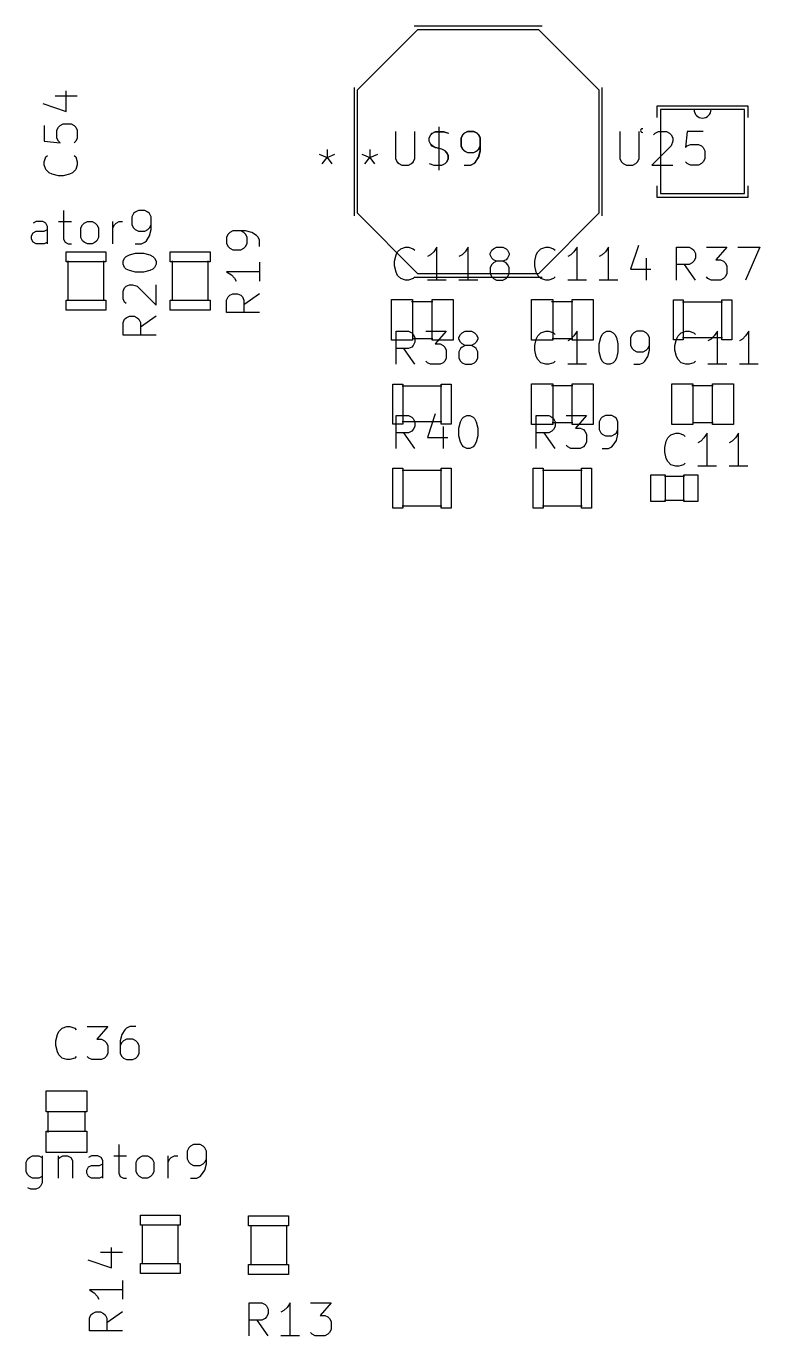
# Model space of a CAD drawing. Header units: millimetres. Extents: x 0 to 280, y 0 to 300.
# Drawn here: x 225.89 to 252.04, y 105.79 to 152.47 of the extents above; entities that cross this region are included whole.
import ezdxf

# ---------------------------------------------------------------- set-up
doc = ezdxf.new("R2010")
doc.units = ezdxf.units.MM
doc.layers.add('F.Fab', color=9, linetype='CONTINUOUS', true_color=0xafafaf)
doc.layers.add('F.Silkscreen', color=41, linetype='CONTINUOUS', true_color=0xf2eda1)

msp = doc.modelspace()

# ---------------------------------------------------------------- linework, layer by layer
at = {"layer": 'F.Fab', "linetype": 'CONTINUOUS'}
for p, q in [((239.841, 152.3434), (237.682, 150.1844)), ((244.159, 152.3434), (239.841, 152.3434)), ((246.318, 150.1844), (244.159, 152.3434)), ((237.682, 150.1844), (237.682, 145.8156)), ((246.318, 145.8156), (246.318, 150.1844)), ((248.5014, 149.4986), (248.5014, 146.5014)), ((249.6952, 149.4986), (248.5014, 149.4986)), ((250.3048, 149.4986), (249.6952, 149.4986)), ((251.4986, 149.4986), (250.3048, 149.4986)), ((251.4986, 146.5014), (251.4986, 149.4986)), ((239.055849, 148.713754), (239.055849, 147.743644)), ((239.057769, 148.708861), (239.057769, 147.742451)), ((239.73994, 147.742451), (239.73994, 148.708861)), ((239.740633, 147.743644), (239.740633, 148.713754)), ((240.251569, 148.48147), (240.308417, 148.595166)), ((240.251569, 148.367775), (240.251569, 148.48147)), ((240.254221, 148.485493), (240.311286, 148.599624)), ((240.254221, 148.371362), (240.254221, 148.485493)), ((240.308417, 148.595166), (240.365264, 148.652013)), ((240.311286, 148.599624), (240.368352, 148.656689)), ((240.365264, 148.652013), (240.478959, 148.708861)), ((240.368352, 148.656689), (240.482482, 148.713754)), ((240.478959, 148.708861), (240.763198, 148.708861)), ((240.482482, 148.713754), (240.767809, 148.713754)), ((240.592655, 148.879404), (240.592655, 147.344518)), ((240.596613, 148.88495), (240.596613, 147.344186)), ((240.763198, 148.708861), (240.93374, 148.652013)), ((240.767809, 148.713754), (240.939005, 148.656689)), ((241.445369, 148.595166), (241.388521, 148.48147)), ((241.388521, 148.48147), (241.388521, 148.197232)), ((241.452593, 148.599624), (241.395528, 148.485493)), ((241.395528, 148.485493), (241.395528, 148.200166)), ((241.502216, 148.652013), (241.445369, 148.595166)), ((241.509659, 148.656689), (241.452593, 148.599624)), ((241.615911, 148.708861), (241.502216, 148.652013)), ((241.623789, 148.713754), (241.509659, 148.656689)), ((241.843302, 148.708861), (241.615911, 148.708861)), ((241.852051, 148.713754), (241.623789, 148.713754)), ((241.956997, 148.652013), (241.843302, 148.708861)), ((241.966181, 148.656689), (241.852051, 148.713754)), ((242.013845, 148.595166), (241.956997, 148.652013)), ((242.023247, 148.599624), (241.966181, 148.656689)), ((242.070692, 148.48147), (242.013845, 148.595166)), ((242.080312, 148.485493), (242.023247, 148.599624)), ((242.070692, 148.026689), (242.070692, 148.48147)), ((242.080312, 148.02897), (242.080312, 148.485493)), ((247.055849, 148.713754), (247.055849, 147.743644)), ((247.740633, 147.743644), (247.740633, 148.713754)), ((248.254221, 148.599624), (248.311286, 148.656689)), ((248.311286, 148.656689), (248.425417, 148.713754)), ((248.425417, 148.713754), (248.710744, 148.713754)), ((248.710744, 148.713754), (248.824874, 148.656689)), ((248.824874, 148.656689), (248.88194, 148.599624)), ((248.88194, 148.599624), (248.939005, 148.485493)), ((248.939005, 148.485493), (248.939005, 148.371362)), ((249.452593, 148.713754), (249.395528, 148.143101)), ((250.023247, 148.713754), (249.452593, 148.713754)), ((238.136111, 148.073861), (238.136111, 147.789623)), ((238.136111, 148.073861), (238.136111, 147.789623)), ((240.308417, 148.25408), (240.251569, 148.367775)), ((240.311286, 148.257232), (240.254221, 148.371362)), ((240.365264, 148.197232), (240.308417, 148.25408)), ((240.368352, 148.200166), (240.311286, 148.257232)), ((240.478959, 148.140385), (240.365264, 148.197232)), ((240.482482, 148.143101), (240.368352, 148.200166)), ((240.70635, 148.083537), (240.478959, 148.140385)), ((240.710744, 148.086036), (240.482482, 148.143101)), ((240.820045, 148.026689), (240.70635, 148.083537)), ((240.824874, 148.02897), (240.710744, 148.086036)), ((240.876893, 147.969842), (240.820045, 148.026689)), ((240.88194, 147.971905), (240.824874, 148.02897)), ((241.388521, 148.197232), (241.445369, 148.083537)), ((241.395528, 148.200166), (241.452593, 148.086036)), ((241.445369, 148.083537), (241.502216, 148.026689)), ((241.452593, 148.086036), (241.509659, 148.02897)), ((241.502216, 148.026689), (241.615911, 147.969842)), ((241.509659, 148.02897), (241.623789, 147.971905)), ((241.843302, 147.969842), (241.956997, 148.026689)), ((241.852051, 147.971905), (241.966181, 148.02897)), ((241.956997, 148.026689), (242.013845, 148.083537)), ((241.966181, 148.02897), (242.023247, 148.086036)), ((242.013845, 148.083537), (242.070692, 148.197232)), ((242.013845, 147.799299), (242.070692, 148.026689)), ((242.023247, 148.086036), (242.080312, 148.200166)), ((242.023247, 147.800709), (242.080312, 148.02897)), ((248.88194, 148.200166), (248.197156, 147.515382)), ((248.939005, 148.371362), (248.88194, 148.200166)), ((249.395528, 148.143101), (249.452593, 148.200166)), ((249.452593, 148.200166), (249.566724, 148.257232)), ((249.566724, 148.257232), (249.852051, 148.257232)), ((249.852051, 148.257232), (249.966181, 148.200166)), ((249.966181, 148.200166), (250.023247, 148.143101)), ((250.023247, 148.143101), (250.080312, 148.02897)), ((250.080312, 148.02897), (250.080312, 147.743644)), ((237.851873, 147.903318), (238.136111, 147.789623)), ((237.851873, 147.903318), (238.136111, 147.789623)), ((237.965569, 147.562232), (238.136111, 147.789623)), ((237.965569, 147.562232), (238.136111, 147.789623)), ((238.136111, 147.789623), (238.42035, 147.903318)), ((238.136111, 147.789623), (238.42035, 147.903318)), ((238.136111, 147.789623), (238.306654, 147.562232)), ((238.136111, 147.789623), (238.306654, 147.562232)), ((239.055849, 147.743644), (239.112915, 147.629513)), ((239.057769, 147.742451), (239.114616, 147.628756)), ((239.112915, 147.629513), (239.16998, 147.572448)), ((239.114616, 147.628756), (239.171464, 147.571909)), ((239.16998, 147.572448), (239.284111, 147.515382)), ((239.171464, 147.571909), (239.285159, 147.515061)), ((239.284111, 147.515382), (239.512372, 147.515382)), ((239.285159, 147.515061), (239.51255, 147.515061)), ((239.512372, 147.515382), (239.626503, 147.572448)), ((239.51255, 147.515061), (239.626245, 147.571909)), ((239.626245, 147.571909), (239.683092, 147.628756)), ((239.626503, 147.572448), (239.683568, 147.629513)), ((239.683092, 147.628756), (239.73994, 147.742451)), ((239.683568, 147.629513), (239.740633, 147.743644)), ((240.251569, 147.571909), (240.422112, 147.515061)), ((240.254221, 147.572448), (240.425417, 147.515382)), ((240.422112, 147.515061), (240.70635, 147.515061)), ((240.425417, 147.515382), (240.710744, 147.515382)), ((240.70635, 147.515061), (240.820045, 147.571909)), ((240.710744, 147.515382), (240.824874, 147.572448)), ((240.820045, 147.571909), (240.876893, 147.628756)), ((240.824874, 147.572448), (240.88194, 147.629513)), ((240.93374, 147.856147), (240.876893, 147.969842)), ((240.876893, 147.628756), (240.93374, 147.742451)), ((240.939005, 147.857774), (240.88194, 147.971905)), ((240.88194, 147.629513), (240.939005, 147.743644)), ((240.93374, 147.742451), (240.93374, 147.856147)), ((240.939005, 147.743644), (240.939005, 147.857774)), ((241.502216, 147.515061), (241.729607, 147.515061)), ((241.509659, 147.515382), (241.73792, 147.515382)), ((241.615911, 147.969842), (241.843302, 147.969842)), ((241.623789, 147.971905), (241.852051, 147.971905)), ((241.729607, 147.515061), (241.843302, 147.571909)), ((241.73792, 147.515382), (241.852051, 147.572448)), ((241.843302, 147.571909), (241.90015, 147.628756)), ((241.852051, 147.572448), (241.909116, 147.629513)), ((241.90015, 147.628756), (242.013845, 147.799299)), ((241.909116, 147.629513), (242.023247, 147.800709)), ((247.055849, 147.743644), (247.112915, 147.629513)), ((247.112915, 147.629513), (247.16998, 147.572448)), ((247.16998, 147.572448), (247.284111, 147.515382)), ((247.284111, 147.515382), (247.512372, 147.515382)), ((247.512372, 147.515382), (247.626503, 147.572448)), ((247.626503, 147.572448), (247.683568, 147.629513)), ((247.683568, 147.629513), (247.740633, 147.743644)), ((248.197156, 147.515382), (248.939005, 147.515382)), ((249.452593, 147.572448), (249.395528, 147.629513)), ((249.566724, 147.515382), (249.452593, 147.572448)), ((249.852051, 147.515382), (249.566724, 147.515382)), ((249.966181, 147.572448), (249.852051, 147.515382)), ((250.023247, 147.629513), (249.966181, 147.572448)), ((250.080312, 147.743644), (250.023247, 147.629513)), ((248.5014, 146.5014), (251.4986, 146.5014)), ((237.682, 145.8156), (239.841, 143.6566)), ((244.159, 143.6566), (246.318, 145.8156)), ((227.3088, 144.0758), (227.3088, 144.4314)), ((227.3088, 144.4314), (228.7312, 144.4314)), ((228.7312, 144.4314), (228.7312, 144.0758)), ((231.0188, 144.0758), (231.0188, 144.4314)), ((231.0188, 144.4314), (232.4412, 144.4314)), ((232.4412, 144.4314), (232.4412, 144.0758)), ((228.7312, 144.0758), (227.3088, 144.0758)), ((227.385, 142.6788), (227.385, 144.1012)), ((228.655, 142.6788), (228.655, 144.1012)), ((232.4412, 144.0758), (231.0188, 144.0758)), ((231.095, 144.1012), (231.095, 142.6788)), ((232.365, 144.1012), (232.365, 142.6788)), ((239.841, 143.6566), (244.159, 143.6566)), ((227.3088, 142.3486), (227.3088, 142.7042)), ((227.3088, 142.7042), (228.7312, 142.7042)), ((228.7312, 142.7042), (228.7312, 142.3486)), ((231.0188, 142.3486), (231.0188, 142.7042)), ((231.0188, 142.7042), (232.4412, 142.7042)), ((232.4412, 142.7042), (232.4412, 142.3486)), ((238.9078, 141.2761), (238.9078, 142.7262)), ((238.9078, 142.7262), (239.6579, 142.7262)), ((239.619, 142.66), (240.381, 142.66)), ((239.6579, 142.7262), (239.6579, 141.2761)), ((240.3556, 141.2761), (240.3556, 142.7262)), ((240.3556, 142.7262), (241.1057, 142.7262)), ((241.1057, 142.7262), (241.1057, 141.2761)), ((243.9078, 141.2761), (243.9078, 142.7262)), ((243.9078, 142.7262), (244.6579, 142.7262)), ((244.619, 142.66), (245.381, 142.66)), ((244.6579, 142.7262), (244.6579, 141.2761)), ((245.3556, 141.2761), (245.3556, 142.7262)), ((245.3556, 142.7262), (246.1057, 142.7262)), ((246.1057, 142.7262), (246.1057, 141.2761)), ((248.9586, 141.2888), (248.9586, 142.7112)), ((248.9586, 142.7112), (249.3142, 142.7112)), ((250.7112, 142.635), (249.2888, 142.635)), ((249.3142, 142.7112), (249.3142, 141.2888)), ((250.6858, 141.2888), (250.6858, 142.7112)), ((250.6858, 142.7112), (251.0414, 142.7112)), ((251.0414, 142.7112), (251.0414, 141.2888)), ((228.7312, 142.3486), (227.3088, 142.3486)), ((232.4412, 142.3486), (231.0188, 142.3486)), ((239.6579, 141.2761), (238.9078, 141.2761)), ((239.644, 141.34), (240.381, 141.34)), ((241.1057, 141.2761), (240.3556, 141.2761)), ((244.6579, 141.2761), (243.9078, 141.2761)), ((244.644, 141.34), (245.381, 141.34)), ((246.1057, 141.2761), (245.3556, 141.2761)), ((249.3142, 141.2888), (248.9586, 141.2888)), ((250.7112, 141.365), (249.2888, 141.365)), ((251.0414, 141.2888), (250.6858, 141.2888)), ((238.9586, 138.2888), (238.9586, 139.7112)), ((238.9586, 139.7112), (239.3142, 139.7112)), ((240.7112, 139.635), (239.2888, 139.635)), ((239.3142, 139.7112), (239.3142, 138.2888)), ((240.6858, 138.2888), (240.6858, 139.7112)), ((240.6858, 139.7112), (241.0414, 139.7112)), ((241.0414, 139.7112), (241.0414, 138.2888)), ((243.9078, 138.2761), (243.9078, 139.7262)), ((243.9078, 139.7262), (244.6579, 139.7262)), ((244.619, 139.66), (245.381, 139.66)), ((244.6579, 139.7262), (244.6579, 138.2761)), ((245.3556, 138.2761), (245.3556, 139.7262)), ((245.3556, 139.7262), (246.1057, 139.7262)), ((246.1057, 139.7262), (246.1057, 138.2761)), ((248.9078, 138.2761), (248.9078, 139.7262)), ((248.9078, 139.7262), (249.6579, 139.7262)), ((249.619, 139.66), (250.381, 139.66)), ((249.6579, 139.7262), (249.6579, 138.2761)), ((250.3556, 138.2761), (250.3556, 139.7262)), ((250.3556, 139.7262), (251.1057, 139.7262)), ((251.1057, 139.7262), (251.1057, 138.2761)), ((239.3142, 138.2888), (238.9586, 138.2888)), ((240.7112, 138.365), (239.2888, 138.365)), ((241.0414, 138.2888), (240.6858, 138.2888)), ((244.6579, 138.2761), (243.9078, 138.2761)), ((244.644, 138.34), (245.381, 138.34)), ((246.1057, 138.2761), (245.3556, 138.2761)), ((249.6579, 138.2761), (248.9078, 138.2761)), ((249.644, 138.34), (250.381, 138.34)), ((251.1057, 138.2761), (250.3556, 138.2761)), ((238.9586, 135.2888), (238.9586, 136.7112)), ((238.9586, 136.7112), (239.3142, 136.7112)), ((240.7112, 136.635), (239.2888, 136.635)), ((239.3142, 136.7112), (239.3142, 135.2888)), ((240.6858, 135.2888), (240.6858, 136.7112)), ((240.6858, 136.7112), (241.0414, 136.7112)), ((241.0414, 136.7112), (241.0414, 135.2888)), ((243.9586, 135.2888), (243.9586, 136.7112)), ((243.9586, 136.7112), (244.3142, 136.7112)), ((245.7112, 136.635), (244.2888, 136.635)), ((244.3142, 136.7112), (244.3142, 135.2888)), ((245.6858, 135.2888), (245.6858, 136.7112)), ((245.6858, 136.7112), (246.0414, 136.7112)), ((246.0414, 136.7112), (246.0414, 135.2888)), ((248.1618, 135.5301), (248.1618, 136.4801)), ((248.1618, 136.4801), (248.6619, 136.4801)), ((248.644, 136.432), (249.356, 136.432)), ((248.6619, 136.4801), (248.6619, 135.5301)), ((249.3302, 135.5301), (249.3302, 136.4801)), ((249.3302, 136.4801), (249.8303, 136.4801)), ((249.8303, 136.4801), (249.8303, 135.5301)), ((248.6619, 135.5301), (248.1618, 135.5301)), ((248.644, 135.581), (249.356, 135.581)), ((249.8303, 135.5301), (249.3302, 135.5301)), ((239.3142, 135.2888), (238.9586, 135.2888)), ((240.7112, 135.365), (239.2888, 135.365)), ((241.0414, 135.2888), (240.6858, 135.2888)), ((244.3142, 135.2888), (243.9586, 135.2888)), ((245.7112, 135.365), (244.2888, 135.365)), ((246.0414, 135.2888), (245.6858, 135.2888)), ((226.6038, 113.7756), (226.6038, 114.5257)), ((226.6038, 114.5257), (228.0539, 114.5257)), ((228.0539, 114.5257), (228.0539, 113.7756)), ((228.0539, 113.7756), (226.6038, 113.7756)), ((226.67, 113.039), (226.67, 113.801)), ((227.99, 113.064), (227.99, 113.801)), ((226.6038, 112.3278), (226.6038, 113.0779)), ((226.6038, 113.0779), (228.0539, 113.0779)), ((228.0539, 113.0779), (228.0539, 112.3278)), ((228.0539, 112.3278), (226.6038, 112.3278)), ((229.9588, 109.7358), (229.9588, 110.0914)), ((229.9588, 110.0914), (231.3812, 110.0914)), ((231.3812, 109.7358), (229.9588, 109.7358)), ((230.035, 108.3388), (230.035, 109.7612)), ((231.305, 108.3388), (231.305, 109.7612)), ((231.3812, 110.0914), (231.3812, 109.7358)), ((233.8188, 109.7058), (233.8188, 110.0614)), ((233.8188, 110.0614), (235.2412, 110.0614)), ((235.2412, 109.7058), (233.8188, 109.7058)), ((233.895, 109.7312), (233.895, 108.3088)), ((235.165, 109.7312), (235.165, 108.3088)), ((235.2412, 110.0614), (235.2412, 109.7058)), ((229.9588, 108.0086), (229.9588, 108.3642)), ((229.9588, 108.3642), (231.3812, 108.3642)), ((231.3812, 108.3642), (231.3812, 108.0086)), ((233.8188, 107.9786), (233.8188, 108.3342)), ((233.8188, 108.3342), (235.2412, 108.3342)), ((235.2412, 108.3342), (235.2412, 107.9786)), ((231.3812, 108.0086), (229.9588, 108.0086)), ((235.2412, 107.9786), (233.8188, 107.9786))]:
    msp.add_line(p, q, dxfattribs=at)
at = {"layer": 'F.Fab'}
msp.add_arc((250, 149.4986), 0.3048, -180, 0, dxfattribs=at)
at = {"layer": 'F.Silkscreen', "linetype": 'CONTINUOUS'}
for p, q in [((244.286, 152.4704), (239.714, 152.4704)), ((226.926803, 149.992877), (227.711155, 149.992877)), ((227.318979, 149.432625), (227.318979, 150.160952)), ((237.5804, 150.286), (237.5804, 145.714)), ((246.4196, 145.714), (246.4196, 150.286)), ((226.478602, 149.712751), (227.318979, 149.432625)), ((248.3744, 149.6256), (248.3744, 149.2192)), ((251.6256, 149.6256), (248.3744, 149.6256)), ((251.6256, 149.2192), (251.6256, 149.6256)), ((226.534627, 148.928399), (226.534627, 148.368147)), ((227.038853, 148.872374), (227.094878, 148.928399)), ((227.094878, 148.928399), (227.206928, 148.984424)), ((227.206928, 148.984424), (227.487054, 148.984424)), ((227.487054, 148.984424), (227.599104, 148.928399)), ((227.599104, 148.928399), (227.65513, 148.872374)), ((226.982828, 148.760323), (227.038853, 148.872374)), ((226.982828, 148.480198), (226.982828, 148.760323)), ((227.038853, 148.368147), (226.982828, 148.480198)), ((227.65513, 148.872374), (227.711155, 148.760323)), ((227.711155, 148.480198), (227.65513, 148.368147)), ((227.711155, 148.760323), (227.711155, 148.480198)), ((226.534627, 148.368147), (227.094878, 148.312122)), ((227.094878, 148.312122), (227.038853, 148.368147)), ((227.65513, 148.368147), (227.599104, 148.312122)), ((236.612111, 148.073861), (236.612111, 147.789623)), ((236.612111, 148.073861), (236.612111, 147.789623)), ((226.534627, 147.63982), (226.590652, 147.807896)), ((226.534627, 147.52777), (226.534627, 147.63982)), ((226.590652, 147.359695), (226.534627, 147.52777)), ((226.590652, 147.807896), (226.646677, 147.863921)), ((227.599104, 147.863921), (227.65513, 147.807896)), ((227.65513, 147.807896), (227.711155, 147.63982)), ((227.711155, 147.52777), (227.65513, 147.359695)), ((227.711155, 147.63982), (227.711155, 147.52777)), ((236.327873, 147.903318), (236.612111, 147.789623)), ((236.327873, 147.903318), (236.612111, 147.789623)), ((236.441569, 147.562232), (236.612111, 147.789623)), ((236.441569, 147.562232), (236.612111, 147.789623)), ((236.612111, 147.789623), (236.89635, 147.903318)), ((236.612111, 147.789623), (236.89635, 147.903318)), ((236.612111, 147.789623), (236.782654, 147.562232)), ((236.612111, 147.789623), (236.782654, 147.562232)), ((226.702702, 147.247644), (226.590652, 147.359695)), ((226.814752, 147.191619), (226.702702, 147.247644)), ((227.038853, 147.135594), (226.814752, 147.191619)), ((227.206928, 147.135594), (227.038853, 147.135594)), ((227.431029, 147.191619), (227.206928, 147.135594)), ((227.543079, 147.247644), (227.431029, 147.191619)), ((227.65513, 147.359695), (227.543079, 147.247644)), ((248.3744, 146.7808), (248.3744, 146.3744)), ((251.6256, 146.3744), (251.6256, 146.7808)), ((248.3744, 146.3744), (251.6256, 146.3744)), ((227.215427, 145.903661), (227.215427, 144.880404)), ((229.716722, 145.789966), (229.659874, 145.67627)), ((229.659874, 145.67627), (229.659874, 145.392032)), ((229.773569, 145.846813), (229.716722, 145.789966)), ((229.887264, 145.903661), (229.773569, 145.846813)), ((230.114655, 145.903661), (229.887264, 145.903661)), ((230.22835, 145.846813), (230.114655, 145.903661)), ((230.285198, 145.789966), (230.22835, 145.846813)), ((230.342045, 145.67627), (230.285198, 145.789966)), ((230.342045, 145.221489), (230.342045, 145.67627)), ((226.249017, 145.505728), (226.135322, 145.44888)), ((226.476407, 145.505728), (226.249017, 145.505728)), ((226.590103, 145.44888), (226.476407, 145.505728)), ((226.533255, 145.164642), (226.64695, 145.221489)), ((226.64695, 145.335185), (226.590103, 145.44888)), ((226.64695, 144.709861), (226.64695, 145.335185)), ((227.044884, 145.505728), (227.499665, 145.505728)), ((227.84075, 145.278337), (227.897598, 145.392032)), ((227.84075, 144.937251), (227.84075, 145.278337)), ((227.897598, 145.392032), (227.954445, 145.44888)), ((227.954445, 145.44888), (228.06814, 145.505728)), ((228.06814, 145.505728), (228.238683, 145.505728)), ((228.238683, 145.505728), (228.352379, 145.44888)), ((228.352379, 145.44888), (228.409226, 145.392032)), ((228.409226, 145.392032), (228.466074, 145.278337)), ((228.466074, 145.278337), (228.466074, 144.937251)), ((228.977703, 144.709861), (228.977703, 145.505728)), ((228.977703, 145.278337), (229.03455, 145.392032)), ((229.03455, 145.392032), (229.091398, 145.44888)), ((229.091398, 145.44888), (229.205093, 145.505728)), ((229.205093, 145.505728), (229.318788, 145.505728)), ((229.659874, 145.392032), (229.716722, 145.278337)), ((229.716722, 145.278337), (229.773569, 145.221489)), ((229.773569, 145.221489), (229.887264, 145.164642)), ((230.114655, 145.164642), (230.22835, 145.221489)), ((230.22835, 145.221489), (230.285198, 145.278337)), ((230.285198, 145.278337), (230.342045, 145.392032)), ((230.285198, 144.994099), (230.342045, 145.221489)), ((226.078474, 144.994099), (226.135322, 145.107794)), ((226.078474, 144.880404), (226.078474, 144.994099)), ((226.135322, 144.766709), (226.078474, 144.880404)), ((226.135322, 145.107794), (226.249017, 145.164642)), ((226.249017, 144.709861), (226.135322, 144.766709)), ((226.249017, 145.164642), (226.533255, 145.164642)), ((226.64695, 144.766709), (226.533255, 144.709861)), ((227.215427, 144.880404), (227.272274, 144.766709)), ((227.272274, 144.766709), (227.385969, 144.709861)), ((227.897598, 144.823556), (227.84075, 144.937251)), ((227.954445, 144.766709), (227.897598, 144.823556)), ((228.06814, 144.709861), (227.954445, 144.766709)), ((228.352379, 144.766709), (228.238683, 144.709861)), ((228.409226, 144.823556), (228.352379, 144.766709)), ((228.466074, 144.937251), (228.409226, 144.823556)), ((229.887264, 145.164642), (230.114655, 145.164642)), ((230.00096, 144.709861), (230.114655, 144.766709)), ((230.114655, 144.766709), (230.171503, 144.823556)), ((230.171503, 144.823556), (230.285198, 144.994099)), ((233.090652, 145.062877), (233.034627, 144.950826)), ((233.034627, 144.950826), (233.034627, 144.726726)), ((233.034627, 144.726726), (233.090652, 144.614675)), ((233.146677, 145.118902), (233.090652, 145.062877)), ((233.258727, 145.174927), (233.146677, 145.118902)), ((233.706928, 145.174927), (233.258727, 145.174927)), ((233.650903, 145.118902), (233.538853, 145.174927)), ((233.706928, 145.062877), (233.650903, 145.118902)), ((233.931029, 145.118902), (233.706928, 145.174927)), ((233.762954, 144.950826), (233.706928, 145.062877)), ((233.706928, 144.614675), (233.762954, 144.726726)), ((233.762954, 144.726726), (233.762954, 144.950826)), ((234.099104, 145.006851), (233.931029, 145.118902)), ((234.15513, 144.950826), (234.099104, 145.006851)), ((234.211155, 144.838776), (234.15513, 144.950826)), ((234.211155, 144.614675), (234.211155, 144.838776)), ((226.533255, 144.709861), (226.249017, 144.709861)), ((227.385969, 144.709861), (227.499665, 144.709861)), ((228.238683, 144.709861), (228.06814, 144.709861)), ((229.397189, 144.206329), (229.453214, 144.262355)), ((229.453214, 144.262355), (229.565264, 144.31838)), ((229.565264, 144.31838), (229.789365, 144.374405)), ((229.773569, 144.709861), (230.00096, 144.709861)), ((229.789365, 144.374405), (230.069491, 144.374405)), ((230.069491, 144.374405), (230.293591, 144.31838)), ((230.293591, 144.31838), (230.405641, 144.262355)), ((230.405641, 144.262355), (230.461667, 144.206329)), ((233.090652, 144.614675), (233.146677, 144.55865)), ((233.146677, 144.55865), (233.258727, 144.502625)), ((233.258727, 144.502625), (233.538853, 144.502625)), ((233.538853, 144.502625), (233.650903, 144.55865)), ((233.650903, 144.55865), (233.706928, 144.614675)), ((239.015594, 144.091146), (239.071619, 144.315247)), ((239.071619, 144.315247), (239.127644, 144.427297)), ((239.127644, 144.427297), (239.239695, 144.539347)), ((239.239695, 144.539347), (239.40777, 144.595372)), ((239.40777, 144.595372), (239.51982, 144.595372)), ((239.51982, 144.595372), (239.687896, 144.539347)), ((239.687896, 144.539347), (239.743921, 144.483322)), ((240.304172, 144.315247), (240.192122, 144.259222)), ((240.416223, 144.427297), (240.304172, 144.315247)), ((240.528273, 144.595372), (240.416223, 144.427297)), ((240.528273, 143.418844), (240.528273, 144.595372)), ((241.424675, 144.315247), (241.312625, 144.259222)), ((241.536726, 144.427297), (241.424675, 144.315247)), ((241.648776, 144.595372), (241.536726, 144.427297)), ((241.648776, 143.418844), (241.648776, 144.595372)), ((242.433128, 144.371272), (242.489153, 144.483322)), ((242.433128, 144.315247), (242.433128, 144.371272)), ((242.489153, 144.203196), (242.433128, 144.315247)), ((242.489153, 144.483322), (242.545178, 144.539347)), ((242.545178, 144.539347), (242.657229, 144.595372)), ((242.657229, 144.595372), (242.881329, 144.595372)), ((242.881329, 144.595372), (242.99338, 144.539347)), ((242.99338, 144.539347), (243.049405, 144.483322)), ((243.049405, 144.483322), (243.10543, 144.371272)), ((243.10543, 144.315247), (243.049405, 144.203196)), ((243.10543, 144.371272), (243.10543, 144.315247)), ((244.015594, 144.091146), (244.071619, 144.315247)), ((244.071619, 144.315247), (244.127644, 144.427297)), ((244.127644, 144.427297), (244.239695, 144.539347)), ((244.239695, 144.539347), (244.40777, 144.595372)), ((244.40777, 144.595372), (244.51982, 144.595372)), ((244.51982, 144.595372), (244.687896, 144.539347)), ((244.687896, 144.539347), (244.743921, 144.483322)), ((245.304172, 144.315247), (245.192122, 144.259222)), ((245.416223, 144.427297), (245.304172, 144.315247)), ((245.528273, 144.595372), (245.416223, 144.427297)), ((245.528273, 143.418844), (245.528273, 144.595372)), ((246.424675, 144.315247), (246.312625, 144.259222)), ((246.536726, 144.427297), (246.424675, 144.315247)), ((246.648776, 144.595372), (246.536726, 144.427297)), ((246.648776, 143.418844), (246.648776, 144.595372)), ((247.713254, 144.651398), (247.433128, 143.81102)), ((249.071619, 143.418844), (249.071619, 144.595372)), ((249.071619, 144.595372), (249.51982, 144.595372)), ((249.51982, 144.595372), (249.631871, 144.539347)), ((249.631871, 144.539347), (249.687896, 144.483322)), ((249.687896, 144.483322), (249.743921, 144.371272)), ((249.743921, 144.371272), (249.743921, 144.203196)), ((250.136097, 144.595372), (250.864424, 144.595372)), ((250.864424, 144.595372), (250.472248, 144.147171)), ((251.2566, 144.595372), (252.040952, 144.595372)), ((252.040952, 144.595372), (251.536726, 143.418844)), ((229.341164, 144.094279), (229.397189, 144.206329)), ((229.341164, 143.982229), (229.341164, 144.094279)), ((229.397189, 143.870179), (229.341164, 143.982229)), ((229.453214, 143.814153), (229.397189, 143.870179)), ((229.565264, 143.758128), (229.453214, 143.814153)), ((230.405641, 143.814153), (230.293591, 143.758128)), ((230.461667, 143.870179), (230.405641, 143.814153)), ((230.461667, 144.206329), (230.517692, 144.094279)), ((230.517692, 143.982229), (230.461667, 143.870179)), ((230.517692, 144.094279), (230.517692, 143.982229)), ((234.211155, 144.054424), (234.211155, 143.382122)), ((239.015594, 143.923071), (239.015594, 144.091146)), ((239.071619, 143.69897), (239.015594, 143.923071)), ((242.489153, 143.979096), (242.433128, 143.867046)), ((242.433128, 143.867046), (242.433128, 143.642945)), ((242.545178, 144.147171), (242.489153, 144.203196)), ((242.545178, 144.035121), (242.489153, 143.979096)), ((242.657229, 144.091146), (242.545178, 144.147171)), ((242.657229, 144.091146), (242.545178, 144.035121)), ((242.881329, 144.091146), (242.657229, 144.091146)), ((242.99338, 144.147171), (242.881329, 144.091146)), ((242.99338, 144.035121), (242.881329, 144.091146)), ((243.049405, 144.203196), (242.99338, 144.147171)), ((243.049405, 143.979096), (242.99338, 144.035121)), ((243.10543, 143.867046), (243.049405, 143.979096)), ((243.10543, 143.642945), (243.10543, 143.867046)), ((244.015594, 143.923071), (244.015594, 144.091146)), ((244.071619, 143.69897), (244.015594, 143.923071)), ((247.433128, 143.81102), (248.161455, 143.81102)), ((247.99338, 144.203196), (247.99338, 143.418844)), ((249.51982, 143.979096), (249.071619, 143.979096)), ((249.743921, 143.418844), (249.351745, 143.979096)), ((249.631871, 144.035121), (249.51982, 143.979096)), ((249.687896, 144.091146), (249.631871, 144.035121)), ((249.743921, 144.203196), (249.687896, 144.091146)), ((250.472248, 144.147171), (250.640323, 144.147171)), ((250.640323, 144.147171), (250.752374, 144.091146)), ((250.752374, 144.091146), (250.808399, 144.035121)), ((250.808399, 144.035121), (250.864424, 143.923071)), ((250.864424, 143.923071), (250.864424, 143.642945)), ((229.789365, 143.702103), (229.565264, 143.758128)), ((230.069491, 143.702103), (229.789365, 143.702103)), ((230.293591, 143.758128), (230.069491, 143.702103)), ((234.211155, 143.718273), (233.034627, 143.718273)), ((233.034627, 143.718273), (233.202702, 143.606223)), ((233.202702, 143.606223), (233.314752, 143.494172)), ((233.314752, 143.494172), (233.370778, 143.382122)), ((239.127644, 143.58692), (239.071619, 143.69897)), ((239.239695, 143.47487), (239.127644, 143.58692)), ((239.40777, 143.418844), (239.239695, 143.47487)), ((239.51982, 143.418844), (239.40777, 143.418844)), ((239.687896, 143.47487), (239.51982, 143.418844)), ((239.743921, 143.530895), (239.687896, 143.47487)), ((239.714, 143.5296), (244.286, 143.5296)), ((240.864424, 143.418844), (240.192122, 143.418844)), ((241.984927, 143.418844), (241.312625, 143.418844)), ((242.433128, 143.642945), (242.489153, 143.530895)), ((242.489153, 143.530895), (242.545178, 143.47487)), ((242.545178, 143.47487), (242.657229, 143.418844)), ((242.657229, 143.418844), (242.881329, 143.418844)), ((242.881329, 143.418844), (242.99338, 143.47487)), ((242.99338, 143.47487), (243.049405, 143.530895)), ((243.049405, 143.530895), (243.10543, 143.642945)), ((244.127644, 143.58692), (244.071619, 143.69897)), ((244.239695, 143.47487), (244.127644, 143.58692)), ((244.40777, 143.418844), (244.239695, 143.47487)), ((244.51982, 143.418844), (244.40777, 143.418844)), ((244.687896, 143.47487), (244.51982, 143.418844)), ((244.743921, 143.530895), (244.687896, 143.47487)), ((245.864424, 143.418844), (245.192122, 143.418844)), ((246.984927, 143.418844), (246.312625, 143.418844)), ((250.192122, 143.47487), (250.136097, 143.530895)), ((250.304172, 143.418844), (250.192122, 143.47487)), ((250.640323, 143.418844), (250.304172, 143.418844)), ((250.752374, 143.47487), (250.640323, 143.418844)), ((250.808399, 143.530895), (250.752374, 143.47487)), ((250.864424, 143.642945), (250.808399, 143.530895)), ((229.341164, 143.029801), (229.397189, 143.141852)), ((229.341164, 142.749676), (229.341164, 143.029801)), ((229.397189, 143.141852), (229.453214, 143.197877)), ((229.453214, 143.197877), (229.565264, 143.253902)), ((229.565264, 143.253902), (229.677315, 143.253902)), ((229.677315, 143.253902), (229.84539, 143.197877)), ((229.84539, 143.197877), (230.517692, 142.525575)), ((230.517692, 142.525575), (230.517692, 143.253902)), ((233.090652, 142.821871), (233.146677, 142.877896)), ((233.146677, 142.877896), (233.258727, 142.933921)), ((233.258727, 142.933921), (233.426803, 142.933921)), ((233.426803, 142.933921), (233.538853, 142.877896)), ((233.538853, 142.877896), (233.594878, 142.821871)), ((234.211155, 142.933921), (233.650903, 142.541745)), ((229.397189, 142.637625), (229.341164, 142.749676)), ((229.453214, 142.5816), (229.397189, 142.637625)), ((233.034627, 142.70982), (233.090652, 142.821871)), ((233.034627, 142.261619), (233.034627, 142.70982)), ((233.594878, 142.821871), (233.650903, 142.70982)), ((233.650903, 142.70982), (233.650903, 142.261619)), ((229.341164, 141.909298), (229.397189, 142.021349)), ((229.397189, 142.021349), (229.453214, 142.077374)), ((229.453214, 142.077374), (229.565264, 142.133399)), ((229.565264, 142.133399), (229.73334, 142.133399)), ((229.73334, 142.133399), (229.84539, 142.077374)), ((229.84539, 142.077374), (229.901415, 142.021349)), ((229.901415, 142.021349), (229.95744, 141.909298)), ((230.517692, 142.133399), (229.95744, 141.741223)), ((234.211155, 142.261619), (233.034627, 142.261619)), ((229.341164, 141.461097), (229.341164, 141.909298)), ((230.517692, 141.461097), (229.341164, 141.461097)), ((229.95744, 141.909298), (229.95744, 141.461097)), ((239.071619, 140.418844), (239.071619, 141.595372)), ((239.071619, 141.595372), (239.51982, 141.595372)), ((239.51982, 141.595372), (239.631871, 141.539347)), ((239.631871, 141.539347), (239.687896, 141.483322)), ((239.687896, 141.483322), (239.743921, 141.371272)), ((240.136097, 141.595372), (240.864424, 141.595372)), ((240.864424, 141.595372), (240.472248, 141.147171)), ((241.312625, 141.371272), (241.36865, 141.483322)), ((241.36865, 141.483322), (241.424675, 141.539347)), ((241.424675, 141.539347), (241.536726, 141.595372)), ((241.536726, 141.595372), (241.760826, 141.595372)), ((241.760826, 141.595372), (241.872877, 141.539347)), ((241.872877, 141.539347), (241.928902, 141.483322)), ((241.928902, 141.483322), (241.984927, 141.371272)), ((244.127644, 141.427297), (244.239695, 141.539347)), ((244.239695, 141.539347), (244.40777, 141.595372)), ((244.40777, 141.595372), (244.51982, 141.595372)), ((244.51982, 141.595372), (244.687896, 141.539347)), ((244.687896, 141.539347), (244.743921, 141.483322)), ((245.528273, 141.595372), (245.416223, 141.427297)), ((245.528273, 140.418844), (245.528273, 141.595372)), ((246.36865, 141.371272), (246.424675, 141.483322)), ((246.424675, 141.483322), (246.480701, 141.539347)), ((246.480701, 141.539347), (246.592751, 141.595372)), ((246.592751, 141.595372), (246.704801, 141.595372)), ((246.704801, 141.595372), (246.816851, 141.539347)), ((246.816851, 141.539347), (246.872877, 141.483322)), ((246.872877, 141.483322), (246.928902, 141.371272)), ((247.489153, 141.483322), (247.433128, 141.371272)), ((247.545178, 141.539347), (247.489153, 141.483322)), ((247.657229, 141.595372), (247.545178, 141.539347)), ((247.881329, 141.595372), (247.657229, 141.595372)), ((247.99338, 141.539347), (247.881329, 141.595372)), ((248.049405, 141.483322), (247.99338, 141.539347)), ((248.10543, 141.371272), (248.049405, 141.483322)), ((249.127644, 141.427297), (249.239695, 141.539347)), ((249.239695, 141.539347), (249.40777, 141.595372)), ((249.40777, 141.595372), (249.51982, 141.595372)), ((249.51982, 141.595372), (249.687896, 141.539347)), ((249.687896, 141.539347), (249.743921, 141.483322)), ((250.528273, 141.595372), (250.416223, 141.427297)), ((250.528273, 140.418844), (250.528273, 141.595372)), ((251.648776, 141.595372), (251.536726, 141.427297)), ((251.648776, 140.418844), (251.648776, 141.595372)), ((239.51982, 140.979096), (239.071619, 140.979096)), ((239.743921, 140.418844), (239.351745, 140.979096)), ((239.631871, 141.035121), (239.51982, 140.979096)), ((239.687896, 141.091146), (239.631871, 141.035121)), ((239.743921, 141.203196), (239.687896, 141.091146)), ((239.743921, 141.371272), (239.743921, 141.203196)), ((240.472248, 141.147171), (240.640323, 141.147171)), ((240.640323, 141.147171), (240.752374, 141.091146)), ((240.752374, 141.091146), (240.808399, 141.035121)), ((240.808399, 141.035121), (240.864424, 140.923071)), ((241.312625, 141.315247), (241.312625, 141.371272)), ((241.36865, 141.203196), (241.312625, 141.315247)), ((241.36865, 140.979096), (241.312625, 140.867046)), ((241.424675, 141.147171), (241.36865, 141.203196)), ((241.424675, 141.035121), (241.36865, 140.979096)), ((241.536726, 141.091146), (241.424675, 141.147171)), ((241.536726, 141.091146), (241.424675, 141.035121)), ((241.760826, 141.091146), (241.536726, 141.091146)), ((241.872877, 141.147171), (241.760826, 141.091146)), ((241.872877, 141.035121), (241.760826, 141.091146)), ((241.928902, 141.203196), (241.872877, 141.147171)), ((241.928902, 140.979096), (241.872877, 141.035121)), ((241.984927, 141.315247), (241.928902, 141.203196)), ((241.984927, 140.867046), (241.928902, 140.979096)), ((241.984927, 141.371272), (241.984927, 141.315247)), ((244.015594, 141.091146), (244.071619, 141.315247)), ((244.015594, 140.923071), (244.015594, 141.091146)), ((244.071619, 141.315247), (244.127644, 141.427297)), ((245.304172, 141.315247), (245.192122, 141.259222)), ((245.416223, 141.427297), (245.304172, 141.315247)), ((246.312625, 141.147171), (246.36865, 141.371272)), ((246.312625, 140.867046), (246.312625, 141.147171)), ((246.928902, 141.371272), (246.984927, 141.147171)), ((246.984927, 141.147171), (246.984927, 140.867046)), ((247.433128, 141.371272), (247.433128, 141.091146)), ((247.433128, 141.091146), (247.489153, 140.979096)), ((247.489153, 140.979096), (247.545178, 140.923071)), ((247.99338, 140.923071), (248.049405, 140.979096)), ((248.049405, 140.979096), (248.10543, 141.091146)), ((248.10543, 140.923071), (248.10543, 141.371272)), ((249.015594, 141.091146), (249.071619, 141.315247)), ((249.015594, 140.923071), (249.015594, 141.091146)), ((249.071619, 141.315247), (249.127644, 141.427297)), ((250.304172, 141.315247), (250.192122, 141.259222)), ((250.416223, 141.427297), (250.304172, 141.315247)), ((251.424675, 141.315247), (251.312625, 141.259222)), ((251.536726, 141.427297), (251.424675, 141.315247)), ((240.192122, 140.47487), (240.136097, 140.530895)), ((240.808399, 140.530895), (240.752374, 140.47487)), ((240.864424, 140.642945), (240.808399, 140.530895)), ((240.864424, 140.923071), (240.864424, 140.642945)), ((241.312625, 140.867046), (241.312625, 140.642945)), ((241.312625, 140.642945), (241.36865, 140.530895)), ((241.36865, 140.530895), (241.424675, 140.47487)), ((241.872877, 140.47487), (241.928902, 140.530895)), ((241.928902, 140.530895), (241.984927, 140.642945)), ((241.984927, 140.642945), (241.984927, 140.867046)), ((244.071619, 140.69897), (244.015594, 140.923071)), ((244.127644, 140.58692), (244.071619, 140.69897)), ((244.239695, 140.47487), (244.127644, 140.58692)), ((244.743921, 140.530895), (244.687896, 140.47487)), ((246.36865, 140.642945), (246.312625, 140.867046)), ((246.424675, 140.530895), (246.36865, 140.642945)), ((246.480701, 140.47487), (246.424675, 140.530895)), ((246.872877, 140.530895), (246.816851, 140.47487)), ((246.928902, 140.642945), (246.872877, 140.530895)), ((246.984927, 140.867046), (246.928902, 140.642945)), ((247.545178, 140.923071), (247.657229, 140.867046)), ((247.657229, 140.867046), (247.881329, 140.867046)), ((247.881329, 140.867046), (247.99338, 140.923071)), ((247.881329, 140.47487), (247.937354, 140.530895)), ((247.937354, 140.530895), (248.049405, 140.69897)), ((248.049405, 140.69897), (248.10543, 140.923071)), ((249.071619, 140.69897), (249.015594, 140.923071)), ((249.127644, 140.58692), (249.071619, 140.69897)), ((249.239695, 140.47487), (249.127644, 140.58692)), ((249.743921, 140.530895), (249.687896, 140.47487)), ((240.304172, 140.418844), (240.192122, 140.47487)), ((240.640323, 140.418844), (240.304172, 140.418844)), ((240.752374, 140.47487), (240.640323, 140.418844)), ((241.424675, 140.47487), (241.536726, 140.418844)), ((241.536726, 140.418844), (241.760826, 140.418844)), ((241.760826, 140.418844), (241.872877, 140.47487)), ((244.40777, 140.418844), (244.239695, 140.47487)), ((244.51982, 140.418844), (244.40777, 140.418844)), ((244.687896, 140.47487), (244.51982, 140.418844)), ((245.864424, 140.418844), (245.192122, 140.418844)), ((246.592751, 140.418844), (246.480701, 140.47487)), ((246.704801, 140.418844), (246.592751, 140.418844)), ((246.816851, 140.47487), (246.704801, 140.418844)), ((247.545178, 140.418844), (247.769279, 140.418844)), ((247.769279, 140.418844), (247.881329, 140.47487)), ((249.40777, 140.418844), (249.239695, 140.47487)), ((249.51982, 140.418844), (249.40777, 140.418844)), ((249.687896, 140.47487), (249.51982, 140.418844)), ((250.864424, 140.418844), (250.192122, 140.418844)), ((251.984927, 140.418844), (251.312625, 140.418844)), ((240.472248, 138.651398), (240.192122, 137.81102)), ((239.071619, 137.418844), (239.071619, 138.595372)), ((239.071619, 138.595372), (239.51982, 138.595372)), ((239.51982, 138.595372), (239.631871, 138.539347)), ((239.631871, 138.539347), (239.687896, 138.483322)), ((239.687896, 138.483322), (239.743921, 138.371272)), ((239.743921, 138.203196), (239.687896, 138.091146)), ((239.743921, 138.371272), (239.743921, 138.203196)), ((240.752374, 138.203196), (240.752374, 137.418844)), ((241.312625, 138.147171), (241.36865, 138.371272)), ((241.36865, 138.371272), (241.424675, 138.483322)), ((241.424675, 138.483322), (241.480701, 138.539347)), ((241.480701, 138.539347), (241.592751, 138.595372)), ((241.592751, 138.595372), (241.704801, 138.595372)), ((241.704801, 138.595372), (241.816851, 138.539347)), ((241.816851, 138.539347), (241.872877, 138.483322)), ((241.872877, 138.483322), (241.928902, 138.371272)), ((241.928902, 138.371272), (241.984927, 138.147171)), ((244.071619, 137.418844), (244.071619, 138.595372)), ((244.071619, 138.595372), (244.51982, 138.595372)), ((244.51982, 138.595372), (244.631871, 138.539347)), ((244.631871, 138.539347), (244.687896, 138.483322)), ((244.687896, 138.483322), (244.743921, 138.371272)), ((244.743921, 138.203196), (244.687896, 138.091146)), ((244.743921, 138.371272), (244.743921, 138.203196)), ((245.136097, 138.595372), (245.864424, 138.595372)), ((245.864424, 138.595372), (245.472248, 138.147171)), ((246.36865, 138.483322), (246.312625, 138.371272)), ((246.312625, 138.371272), (246.312625, 138.091146)), ((246.424675, 138.539347), (246.36865, 138.483322)), ((246.536726, 138.595372), (246.424675, 138.539347)), ((246.760826, 138.595372), (246.536726, 138.595372)), ((246.872877, 138.539347), (246.760826, 138.595372)), ((246.928902, 138.483322), (246.872877, 138.539347)), ((246.984927, 138.371272), (246.928902, 138.483322)), ((246.984927, 137.923071), (246.984927, 138.371272)), ((239.51982, 137.979096), (239.071619, 137.979096)), ((239.743921, 137.418844), (239.351745, 137.979096)), ((239.631871, 138.035121), (239.51982, 137.979096)), ((239.687896, 138.091146), (239.631871, 138.035121)), ((240.192122, 137.81102), (240.920449, 137.81102)), ((241.312625, 137.867046), (241.312625, 138.147171)), ((241.36865, 137.642945), (241.312625, 137.867046)), ((241.984927, 137.867046), (241.928902, 137.642945)), ((241.984927, 138.147171), (241.984927, 137.867046)), ((244.51982, 137.979096), (244.071619, 137.979096)), ((244.743921, 137.418844), (244.351745, 137.979096)), ((244.631871, 138.035121), (244.51982, 137.979096)), ((244.687896, 138.091146), (244.631871, 138.035121)), ((245.472248, 138.147171), (245.640323, 138.147171)), ((245.640323, 138.147171), (245.752374, 138.091146)), ((245.752374, 138.091146), (245.808399, 138.035121)), ((245.808399, 138.035121), (245.864424, 137.923071)), ((245.864424, 137.923071), (245.864424, 137.642945)), ((246.312625, 138.091146), (246.36865, 137.979096)), ((246.36865, 137.979096), (246.424675, 137.923071)), ((246.424675, 137.923071), (246.536726, 137.867046)), ((246.536726, 137.867046), (246.760826, 137.867046)), ((246.760826, 137.867046), (246.872877, 137.923071)), ((246.872877, 137.923071), (246.928902, 137.979096)), ((246.928902, 137.979096), (246.984927, 138.091146)), ((246.928902, 137.69897), (246.984927, 137.923071)), ((248.706619, 137.680247), (248.762644, 137.792297)), ((248.762644, 137.792297), (248.874695, 137.904347)), ((248.874695, 137.904347), (249.04277, 137.960372)), ((249.04277, 137.960372), (249.15482, 137.960372)), ((249.15482, 137.960372), (249.322896, 137.904347)), ((249.322896, 137.904347), (249.378921, 137.848322)), ((250.051223, 137.792297), (249.939172, 137.680247)), ((250.163273, 137.960372), (250.051223, 137.792297)), ((250.163273, 136.783844), (250.163273, 137.960372)), ((251.171726, 137.792297), (251.059675, 137.680247)), ((251.283776, 137.960372), (251.171726, 137.792297)), ((251.283776, 136.783844), (251.283776, 137.960372)), ((241.424675, 137.530895), (241.36865, 137.642945)), ((241.480701, 137.47487), (241.424675, 137.530895)), ((241.592751, 137.418844), (241.480701, 137.47487)), ((241.704801, 137.418844), (241.592751, 137.418844)), ((241.816851, 137.47487), (241.704801, 137.418844)), ((241.872877, 137.530895), (241.816851, 137.47487)), ((241.928902, 137.642945), (241.872877, 137.530895)), ((245.192122, 137.47487), (245.136097, 137.530895)), ((245.304172, 137.418844), (245.192122, 137.47487)), ((245.640323, 137.418844), (245.304172, 137.418844)), ((245.752374, 137.47487), (245.640323, 137.418844)), ((245.808399, 137.530895), (245.752374, 137.47487)), ((245.864424, 137.642945), (245.808399, 137.530895)), ((246.424675, 137.418844), (246.648776, 137.418844)), ((246.648776, 137.418844), (246.760826, 137.47487)), ((246.760826, 137.47487), (246.816851, 137.530895)), ((246.816851, 137.530895), (246.928902, 137.69897)), ((248.650594, 137.456146), (248.706619, 137.680247)), ((248.650594, 137.288071), (248.650594, 137.456146)), ((248.706619, 137.06397), (248.650594, 137.288071)), ((249.939172, 137.680247), (249.827122, 137.624222)), ((251.059675, 137.680247), (250.947625, 137.624222)), ((248.762644, 136.95192), (248.706619, 137.06397)), ((248.874695, 136.83987), (248.762644, 136.95192)), ((249.04277, 136.783844), (248.874695, 136.83987)), ((249.15482, 136.783844), (249.04277, 136.783844)), ((249.322896, 136.83987), (249.15482, 136.783844)), ((249.378921, 136.895895), (249.322896, 136.83987)), ((250.499424, 136.783844), (249.827122, 136.783844)), ((251.619927, 136.783844), (250.947625, 136.783844)), ((227.057122, 116.64076), (227.169173, 116.75281)), ((227.169173, 116.75281), (227.337248, 116.808835)), ((227.337248, 116.808835), (227.449298, 116.808835)), ((227.449298, 116.808835), (227.617374, 116.75281)), ((227.617374, 116.75281), (227.673399, 116.696785)), ((228.065575, 116.808835), (228.793902, 116.808835)), ((228.793902, 116.808835), (228.401726, 116.360634)), ((229.466204, 116.75281), (229.410179, 116.696785)), ((229.578254, 116.808835), (229.466204, 116.75281)), ((229.802355, 116.808835), (229.578254, 116.808835)), ((226.945072, 116.304609), (227.001097, 116.52871)), ((226.945072, 116.136534), (226.945072, 116.304609)), ((227.001097, 116.52871), (227.057122, 116.64076)), ((228.401726, 116.360634), (228.569801, 116.360634)), ((228.569801, 116.360634), (228.681852, 116.304609)), ((228.681852, 116.304609), (228.737877, 116.248584)), ((228.737877, 116.248584), (228.793902, 116.136534)), ((229.298128, 116.52871), (229.242103, 116.304609)), ((229.242103, 116.304609), (229.242103, 115.856408)), ((229.298128, 116.248584), (229.242103, 116.136534)), ((229.410179, 116.696785), (229.298128, 116.52871)), ((229.354153, 116.304609), (229.298128, 116.248584)), ((229.466204, 116.360634), (229.354153, 116.304609)), ((229.690304, 116.360634), (229.466204, 116.360634)), ((229.802355, 116.304609), (229.690304, 116.360634)), ((229.85838, 116.248584), (229.802355, 116.304609)), ((229.914405, 116.136534), (229.85838, 116.248584)), ((227.001097, 115.912433), (226.945072, 116.136534)), ((227.057122, 115.800383), (227.001097, 115.912433)), ((227.169173, 115.688333), (227.057122, 115.800383)), ((228.793902, 115.856408), (228.737877, 115.744358)), ((228.793902, 116.136534), (228.793902, 115.856408)), ((229.242103, 115.856408), (229.298128, 115.744358)), ((229.85838, 115.744358), (229.914405, 115.856408)), ((229.914405, 115.856408), (229.914405, 116.136534)), ((227.337248, 115.632307), (227.169173, 115.688333)), ((227.449298, 115.632307), (227.337248, 115.632307)), ((227.617374, 115.688333), (227.449298, 115.632307)), ((227.673399, 115.744358), (227.617374, 115.688333)), ((228.1216, 115.688333), (228.065575, 115.744358)), ((228.23365, 115.632307), (228.1216, 115.688333)), ((228.569801, 115.632307), (228.23365, 115.632307)), ((228.681852, 115.688333), (228.569801, 115.632307)), ((228.737877, 115.744358), (228.681852, 115.688333)), ((229.298128, 115.744358), (229.354153, 115.688333)), ((229.354153, 115.688333), (229.466204, 115.632307)), ((229.466204, 115.632307), (229.690304, 115.632307)), ((229.690304, 115.632307), (229.802355, 115.688333)), ((229.802355, 115.688333), (229.85838, 115.744358)), ((229.185427, 112.603661), (229.185427, 111.580404)), ((231.743569, 112.546813), (231.686722, 112.489966)), ((231.857264, 112.603661), (231.743569, 112.546813)), ((232.084655, 112.603661), (231.857264, 112.603661)), ((232.19835, 112.546813), (232.084655, 112.603661)), ((232.255198, 112.489966), (232.19835, 112.546813)), ((225.888264, 111.978337), (225.945112, 112.092032)), ((225.945112, 112.092032), (226.001959, 112.14888)), ((226.001959, 112.14888), (226.115654, 112.205728)), ((226.115654, 112.205728), (226.343045, 112.205728)), ((226.343045, 112.205728), (226.45674, 112.14888)), ((226.45674, 112.205728), (226.45674, 111.239318)), ((227.025217, 112.205728), (227.025217, 111.409861)), ((227.025217, 112.092032), (227.082064, 112.14888)), ((227.082064, 112.14888), (227.195759, 112.205728)), ((227.195759, 112.205728), (227.366302, 112.205728)), ((227.366302, 112.205728), (227.479998, 112.14888)), ((227.479998, 112.14888), (227.536845, 112.035185)), ((228.219017, 112.205728), (228.105322, 112.14888)), ((228.446407, 112.205728), (228.219017, 112.205728)), ((228.560103, 112.14888), (228.446407, 112.205728)), ((228.61695, 112.035185), (228.560103, 112.14888)), ((229.014884, 112.205728), (229.469665, 112.205728)), ((229.81075, 111.978337), (229.867598, 112.092032)), ((229.867598, 112.092032), (229.924445, 112.14888)), ((229.924445, 112.14888), (230.03814, 112.205728)), ((230.03814, 112.205728), (230.208683, 112.205728)), ((230.208683, 112.205728), (230.322379, 112.14888)), ((230.322379, 112.14888), (230.379226, 112.092032)), ((230.379226, 112.092032), (230.436074, 111.978337)), ((230.947703, 111.409861), (230.947703, 112.205728)), ((230.947703, 111.978337), (231.00455, 112.092032)), ((231.00455, 112.092032), (231.061398, 112.14888)), ((231.061398, 112.14888), (231.175093, 112.205728)), ((231.175093, 112.205728), (231.288788, 112.205728)), ((231.686722, 112.489966), (231.629874, 112.37627)), ((231.629874, 112.37627), (231.629874, 112.092032)), ((231.629874, 112.092032), (231.686722, 111.978337)), ((232.312045, 112.37627), (232.255198, 112.489966)), ((232.255198, 111.978337), (232.312045, 112.092032)), ((232.312045, 111.921489), (232.312045, 112.37627)), ((225.888264, 111.637251), (225.888264, 111.978337)), ((225.945112, 111.523556), (225.888264, 111.637251)), ((227.536845, 112.035185), (227.536845, 111.409861)), ((228.048474, 111.694099), (228.105322, 111.807794)), ((228.048474, 111.580404), (228.048474, 111.694099)), ((228.105322, 111.466709), (228.048474, 111.580404)), ((228.105322, 111.807794), (228.219017, 111.864642)), ((228.219017, 111.864642), (228.503255, 111.864642)), ((228.503255, 111.864642), (228.61695, 111.921489)), ((228.61695, 111.409861), (228.61695, 112.035185)), ((229.185427, 111.580404), (229.242274, 111.466709)), ((229.81075, 111.637251), (229.81075, 111.978337)), ((229.867598, 111.523556), (229.81075, 111.637251)), ((230.436074, 111.637251), (230.379226, 111.523556)), ((230.436074, 111.978337), (230.436074, 111.637251)), ((231.686722, 111.978337), (231.743569, 111.921489)), ((231.743569, 111.921489), (231.857264, 111.864642)), ((231.857264, 111.864642), (232.084655, 111.864642)), ((232.084655, 111.864642), (232.19835, 111.921489)), ((232.141503, 111.523556), (232.255198, 111.694099)), ((232.19835, 111.921489), (232.255198, 111.978337)), ((232.255198, 111.694099), (232.312045, 111.921489)), ((226.001959, 111.466709), (225.945112, 111.523556)), ((226.115654, 111.409861), (226.001959, 111.466709)), ((226.343045, 111.409861), (226.115654, 111.409861)), ((226.45674, 111.466709), (226.343045, 111.409861)), ((226.399893, 111.125623), (226.343045, 111.068775)), ((226.45674, 111.239318), (226.399893, 111.125623)), ((228.219017, 111.409861), (228.105322, 111.466709)), ((228.503255, 111.409861), (228.219017, 111.409861)), ((228.61695, 111.466709), (228.503255, 111.409861)), ((229.242274, 111.466709), (229.355969, 111.409861)), ((229.355969, 111.409861), (229.469665, 111.409861)), ((229.924445, 111.466709), (229.867598, 111.523556)), ((230.03814, 111.409861), (229.924445, 111.466709)), ((230.208683, 111.409861), (230.03814, 111.409861)), ((230.322379, 111.466709), (230.208683, 111.409861)), ((230.379226, 111.523556), (230.322379, 111.466709)), ((231.743569, 111.409861), (231.97096, 111.409861)), ((231.97096, 111.409861), (232.084655, 111.466709)), ((232.084655, 111.466709), (232.141503, 111.523556)), ((226.058807, 111.011928), (225.945112, 111.068775)), ((226.22935, 111.011928), (226.058807, 111.011928)), ((226.343045, 111.068775), (226.22935, 111.011928)), ((228.53334, 108.772355), (229.317692, 108.772355)), ((228.925516, 108.212103), (228.925516, 108.94043)), ((228.085139, 108.492229), (228.925516, 108.212103)), ((229.317692, 107.427751), (228.141164, 107.427751)), ((228.141164, 107.427751), (228.309239, 107.315701)), ((229.317692, 107.763902), (229.317692, 107.0916)), ((228.309239, 107.315701), (228.421289, 107.20365)), ((228.421289, 107.20365), (228.477315, 107.0916)), ((233.841619, 105.788844), (233.841619, 106.965372)), ((233.841619, 106.965372), (234.28982, 106.965372)), ((234.28982, 106.965372), (234.401871, 106.909347)), ((234.401871, 106.909347), (234.457896, 106.853322)), ((235.298273, 106.965372), (235.186223, 106.797297)), ((235.298273, 105.788844), (235.298273, 106.965372)), ((236.0266, 106.965372), (236.754927, 106.965372)), ((236.754927, 106.965372), (236.362751, 106.517171)), ((228.141164, 106.419298), (228.197189, 106.531349)), ((228.197189, 106.531349), (228.253214, 106.587374)), ((228.253214, 106.587374), (228.365264, 106.643399)), ((228.365264, 106.643399), (228.53334, 106.643399)), ((228.53334, 106.643399), (228.64539, 106.587374)), ((228.64539, 106.587374), (228.701415, 106.531349)), ((228.701415, 106.531349), (228.75744, 106.419298)), ((229.317692, 106.643399), (228.75744, 106.251223)), ((234.457896, 106.461146), (234.401871, 106.405121)), ((234.457896, 106.853322), (234.513921, 106.741272)), ((234.513921, 106.573196), (234.457896, 106.461146)), ((234.513921, 106.741272), (234.513921, 106.573196)), ((235.074172, 106.685247), (234.962122, 106.629222)), ((235.186223, 106.797297), (235.074172, 106.685247)), ((236.362751, 106.517171), (236.530826, 106.517171)), ((236.530826, 106.517171), (236.642877, 106.461146)), ((236.642877, 106.461146), (236.698902, 106.405121)), ((228.141164, 105.971097), (228.141164, 106.419298)), ((229.317692, 105.971097), (228.141164, 105.971097)), ((228.75744, 106.419298), (228.75744, 105.971097)), ((234.28982, 106.349096), (233.841619, 106.349096)), ((234.513921, 105.788844), (234.121745, 106.349096)), ((234.401871, 106.405121), (234.28982, 106.349096)), ((236.698902, 106.405121), (236.754927, 106.293071)), ((236.754927, 106.012945), (236.698902, 105.900895)), ((236.754927, 106.293071), (236.754927, 106.012945)), ((235.634424, 105.788844), (234.962122, 105.788844)), ((236.082625, 105.84487), (236.0266, 105.900895)), ((236.194675, 105.788844), (236.082625, 105.84487)), ((236.530826, 105.788844), (236.194675, 105.788844)), ((236.642877, 105.84487), (236.530826, 105.788844)), ((236.698902, 105.900895), (236.642877, 105.84487))]:
    msp.add_line(p, q, dxfattribs=at)
at = {"layer": 'F.Silkscreen'}
msp.add_arc((247.849978, 148.7493), 0.065589, -284.4998168, -75.5001832, dxfattribs=at)

doc.saveas('drawing.dxf')
